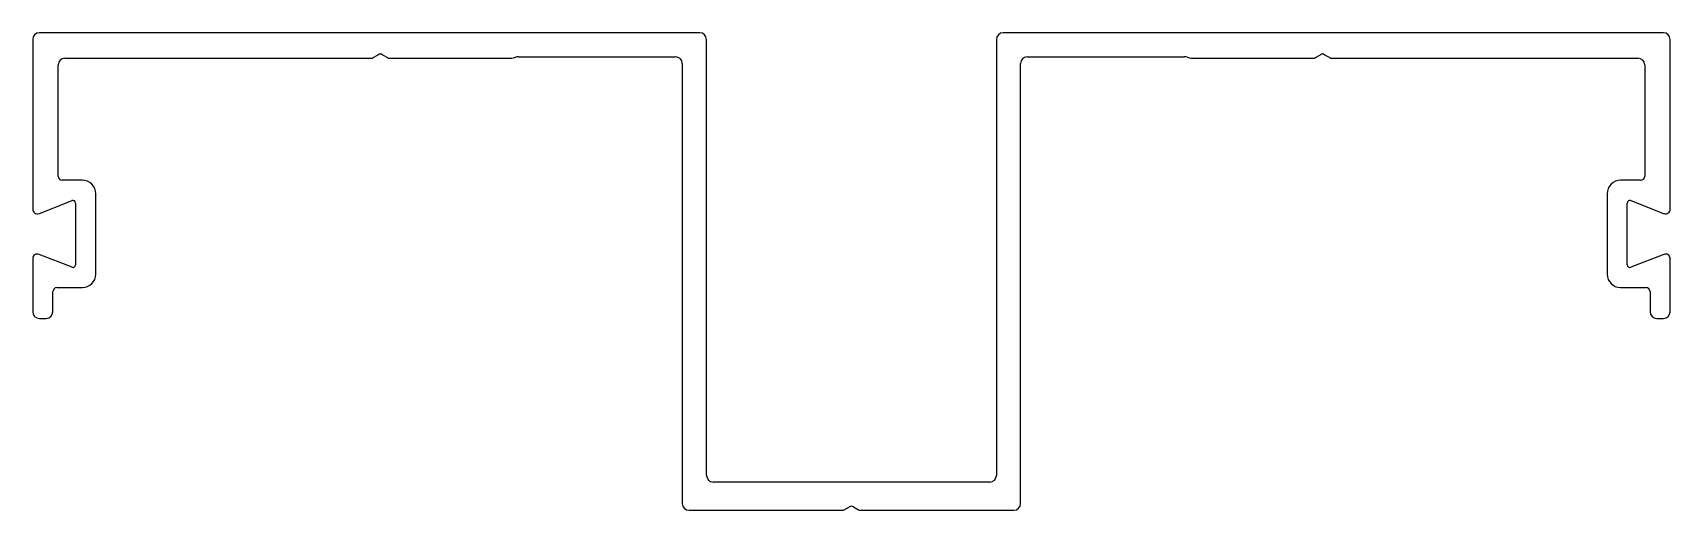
# Model space of a CAD drawing. Extents: x 613 to 735, y 1651 to 1687.
import ezdxf

# ---------------------------------------------------------------- set-up
doc = ezdxf.new("R2010")
doc.units = 0
doc.layers.add('WYMIARY', color=1, linetype='CONTINUOUS')

msp = doc.modelspace()

# ---------------------------------------------------------------- linework, layer by layer
at = {"layer": 'WYMIARY', "color": 0}
for p, q in [((612.97, 1686.21), (612.97, 1673.56)), ((662.67, 1686.71), (613.47, 1686.71)), ((663.17, 1653.71), (663.17, 1686.21)), ((684.77, 1686.21), (684.77, 1653.71)), ((734.47, 1686.71), (685.27, 1686.71)), ((734.97, 1673.56), (734.97, 1686.21)), ((638.34, 1684.85), (638.72, 1685.07)), ((639.02, 1685.07), (639.4, 1684.85)), ((648.79, 1684.83), (648.96, 1684.88)), ((649.17, 1684.91), (660.87, 1684.91)), ((687.07, 1684.91), (698.77, 1684.91)), ((698.99, 1684.88), (699.16, 1684.83)), ((708.54, 1684.85), (708.92, 1685.07)), ((709.22, 1685.07), (709.6, 1684.85)), ((614.87, 1676.01), (614.87, 1684.31)), ((615.37, 1684.81), (638.19, 1684.81)), ((639.55, 1684.81), (648.57, 1684.81)), ((661.37, 1684.41), (661.37, 1651.61)), ((686.57, 1651.61), (686.57, 1684.41)), ((699.37, 1684.81), (708.39, 1684.81)), ((709.75, 1684.81), (732.57, 1684.81)), ((733.07, 1684.31), (733.07, 1676.01)), ((616.67, 1675.71), (615.17, 1675.71)), ((732.77, 1675.71), (731.27, 1675.71)), ((613.47, 1673.24), (615.9, 1674.19)), ((616.17, 1674.01), (616.17, 1669.41)), ((617.67, 1668.71), (617.67, 1674.71)), ((730.27, 1674.71), (730.27, 1668.71)), ((731.77, 1669.41), (731.77, 1674.01)), ((732.05, 1674.19), (734.48, 1673.24)), ((613.44, 1673.23), (613.47, 1673.24)), ((734.48, 1673.24), (734.51, 1673.23)), ((615.9, 1669.22), (613.45, 1670.18)), ((734.5, 1670.18), (732.05, 1669.22)), ((612.97, 1669.86), (612.97, 1665.91)), ((734.97, 1665.91), (734.97, 1669.86)), ((614.47, 1665.91), (614.47, 1667.41)), ((614.77, 1667.71), (616.67, 1667.71)), ((731.27, 1667.71), (733.17, 1667.71)), ((733.47, 1667.41), (733.47, 1665.91)), ((613.47, 1665.41), (613.97, 1665.41)), ((733.97, 1665.41), (734.47, 1665.41)), ((684.27, 1653.21), (663.67, 1653.21)), ((661.87, 1651.11), (673.29, 1651.11)), ((673.44, 1651.15), (673.82, 1651.37)), ((674.12, 1651.37), (674.5, 1651.15)), ((674.65, 1651.11), (686.07, 1651.11))]:
    msp.add_line(p, q, dxfattribs=at)
for centre, radius, start, end in [((613.47, 1686.21), 0.5, 90, 179.9999), ((662.67, 1686.21), 0.5, 0, 90), ((685.27, 1686.21), 0.5, 90, 180), ((734.47, 1686.21), 0.5, 0.0001, 90), ((638.19, 1685.11), 0.3, 270, 300), ((638.87, 1684.81), 0.3, 60, 120), ((639.55, 1685.11), 0.3, 240, 270), ((648.57, 1685.81), 1, 270, 282.5574), ((649.17, 1683.91), 1, 90, 102.5574), ((660.87, 1684.41), 0.5, 0, 90), ((687.07, 1684.41), 0.5, 90, 180), ((698.77, 1683.91), 1, 77.4426, 90), ((699.37, 1685.81), 1, 257.4426, 270), ((708.39, 1685.11), 0.3, 270, 300), ((709.07, 1684.81), 0.3, 60, 120), ((709.75, 1685.11), 0.3, 240, 270), ((615.37, 1684.31), 0.5, 90, 180), ((732.57, 1684.31), 0.5, 360, 90), ((615.17, 1676.01), 0.3, 180, 270), ((616.67, 1674.71), 1, 359.9999, 90), ((731.27, 1674.71), 1, 90, 180.0001), ((732.77, 1676.01), 0.3, 270, 0), ((615.97, 1674.01), 0.2, 359.9999, 111.4348), ((731.97, 1674.01), 0.2, 68.5652, 180.0001), ((613.32, 1673.56), 0.35, 179.9999, 288.5185), ((734.62, 1673.56), 0.35, 251.4815, 0.0001), ((613.32, 1669.86), 0.35, 68.5553, 180), ((734.62, 1669.86), 0.35, 0, 111.4447), ((615.97, 1669.41), 0.2, 248.722, 359.9999), ((615.97, 1669.41), 0.2, 248.3886, 248.722), ((731.97, 1669.41), 0.2, 180.0001, 291.278), ((731.97, 1669.41), 0.2, 291.278, 291.6114), ((616.67, 1668.71), 1, 270, 359.9999), ((731.27, 1668.71), 1, 180.0001, 270), ((614.77, 1667.41), 0.3, 90, 180), ((733.17, 1667.41), 0.3, 360, 90), ((613.47, 1665.91), 0.5, 180, 270), ((613.97, 1665.91), 0.5, 270, 0), ((733.97, 1665.91), 0.5, 180, 270), ((734.47, 1665.91), 0.5, 270, 0), ((663.67, 1653.71), 0.5, 180, 270), ((684.27, 1653.71), 0.5, 270, 0), ((661.87, 1651.61), 0.5, 180, 270), ((673.29, 1651.41), 0.3, 270, 300), ((673.97, 1651.11), 0.3, 60, 120), ((674.65, 1651.41), 0.3, 240, 270), ((686.07, 1651.61), 0.5, 270, 360)]:
    msp.add_arc(centre, radius, start, end, dxfattribs=at)

doc.saveas('drawing.dxf')
